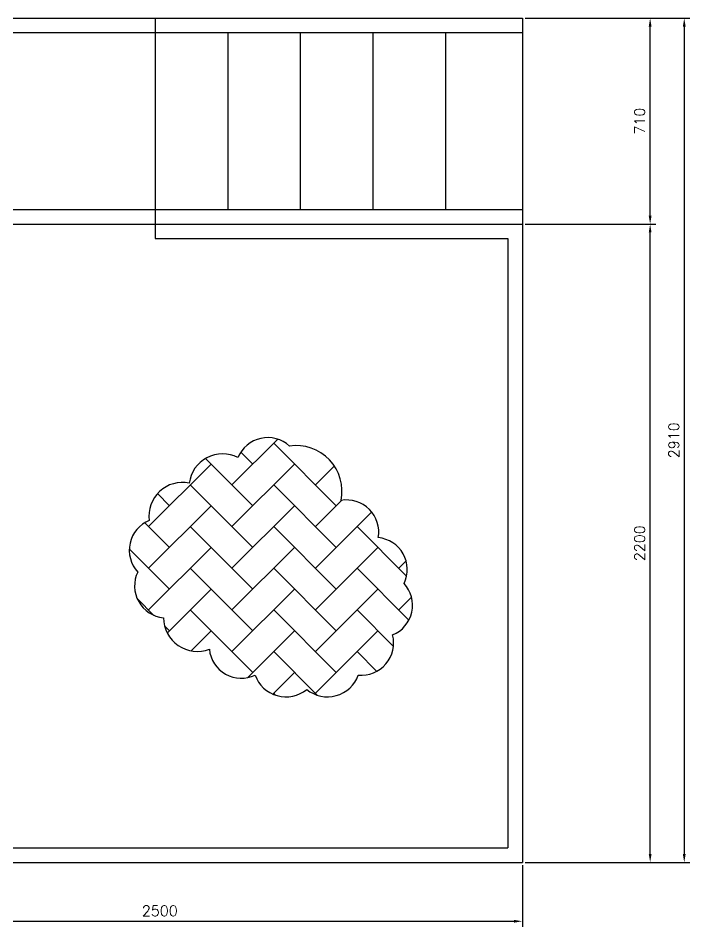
# Model space of a CAD drawing. Extents: x 0 to 24546, y -1194 to 5970.
# Drawn here: x 22231 to 24546, y 1617 to 4749 of the extents above; entities that cross this region are included whole.
import ezdxf

# ---------------------------------------------------------------- set-up
doc = ezdxf.new("R2010")
doc.units = 0
doc.header["$LTSCALE"] = 60
doc.layers.get('0').update_dxf_attribs({"linetype": 'CONTINUOUS'})
doc.layers.add('A', color=2, linetype='CONTINUOUS')
doc.styles.add('IUHS', font='txt.shx', dxfattribs={"bigfont": 'ciwhs.shx'})

msp = doc.modelspace()

# ---------------------------------------------------------------- hatches: boundary and pattern name
h = msp.add_hatch()
h.set_pattern_fill('AR-HBONE', color=256, style=0)
h.set_pattern_definition([(45, (8886.73, -164.21), (1e-14, 143.6841), [304.8, -101.6]), (135, (8958.57, -92.37), (1e-14, 143.6841), [304.8, -101.6])])
h.paths.add_polyline_path([(22889.8, 2574, 0.520567), (23047.7, 2485.2, 0.520567), (23225.4, 2435.9, 0.520567), (23403.1, 2485.2, 0.520567), (23521.6, 2623.4, 0.520567), (23561.1, 2801, 0.520567), (23472.2, 2958.8, 0.520567), (23343.9, 3087.1, 0.520567), (23166.2, 3274.6, 0.520567), (22988.5, 3235.1, 0.520567), (22820.7, 3146.3, 0.520567), (22682.5, 3018.1, 0.520567), (22643, 2840.4, 0.520567), (22731.8, 2682.6, 0.520567)])

# ---------------------------------------------------------------- linework, layer by layer
msp.add_lwpolyline([(23166.2, 3274.6, 0.520567), (22988.5, 3235.1, 0.520567), (22988.5, 3235.1, 0.520567), (22820.7, 3146.3, 0.520567), (22820.7, 3146.3, 0.520567), (22682.5, 3018.1, 0.520567), (22682.5, 3018.1, 0.520567), (22643, 2840.4, 0.520567), (22643, 2840.4, 0.520567), (22731.8, 2682.6, 0.520567), (22731.8, 2682.6, 0.520567), (22889.8, 2574, 0.520567), (22889.8, 2574, 0.520567), (23047.7, 2485.2, 0.520567), (23047.7, 2485.2, 0.520567), (23225.4, 2435.9, 0.520567), (23225.4, 2435.9, 0.520567), (23403.1, 2485.2, 0.520567), (23403.1, 2485.2, 0.520567), (23521.6, 2623.4, 0.520567), (23521.6, 2623.4, 0.520567), (23561.1, 2801, 0.520567), (23561.1, 2801, 0.520567), (23472.2, 2958.8, 0.520567), (23472.2, 2958.8, 0.520567), (23343.9, 3087.1, 0.520567), (23343.9, 3087.1, 0.520567)], format="xyb", close=True)
at = {"layer": 'A'}
for p, q in [((22053.4, 4749.5), (23969, 4749.5)), ((22703.4, 4749.5), (22703.4, 3989.5)), ((23969, 4749.5), (23969, 4039.5)), ((22053.4, 4699.5), (23969, 4699.5)), ((22953.4, 4699.5), (22953.4, 4089.5)), ((23203.4, 4699.5), (23203.4, 4089.5)), ((23453.4, 4699.5), (23453.4, 4089.5)), ((23703.4, 4699.5), (23703.4, 4089.5)), ((22053.4, 4089.5), (23969, 4089.5)), ((22053.4, 4039.5), (23969, 4039.5)), ((23969, 4039.5), (23969, 1839.5)), ((22703.4, 3989.5), (23919, 3989.5)), ((23919, 3989.5), (23919, 1889.5)), ((21519, 1889.5), (23919, 1889.5)), ((21469, 1839.5), (23969, 1839.5))]:
    msp.add_line(p, q, dxfattribs=at)
at = {"layer": 'A', "color": 1}
for p, q in [((23978.6, 4749.5), (24428.4, 4749.5)), ((23978.6, 4749.5), (24545.9, 4749.5)), ((24409.2, 4068.3), (24409.2, 4720.7)), ((24526.7, 4720.7), (24526.7, 1868.3)), ((23978.6, 4039.5), (24428.4, 4039.5)), ((23978.6, 4039.5), (24428.4, 4039.5)), ((24409.2, 1868.3), (24409.2, 4010.7)), ((23969, 1829.9), (23969, 1617.3)), ((23978.6, 1839.5), (24428.4, 1839.5)), ((23978.6, 1839.5), (24545.9, 1839.5)), ((21497.8, 1636.5), (23940.2, 1636.5))]:
    msp.add_line(p, q, dxfattribs=at)
for points in [[(24404.4, 4720.7), (24414, 4720.7), (24409.2, 4749.5)], [(24521.9, 4720.7), (24531.5, 4720.7), (24526.7, 4749.5)], [(24404.4, 4068.3), (24414, 4068.3), (24409.2, 4039.5)], [(24404.4, 4010.7), (24414, 4010.7), (24409.2, 4039.5)], [(24404.4, 1868.3), (24414, 1868.3), (24409.2, 1839.5)], [(24521.9, 1868.3), (24531.5, 1868.3), (24526.7, 1839.5)], [(23940.2, 1641.3), (23940.2, 1631.7), (23969, 1636.5)]]:
    msp.add_solid(points, dxfattribs=at)

# ---------------------------------------------------------------- texts
at = {"layer": 'A', "color": 4, "char_height": 36, "attachment_point": 5, "rotation": 90, "style": 'IUHS'}
for s, insert in [('\\A1;710', (24373.2, 4394.5)), ('\\A1;2910', (24490.7, 3294.5)), ('\\A1;2200', (24373.2, 2939.5))]:
    msp.add_mtext(s, dxfattribs=dict(at, insert=insert))
at = {"layer": 'A', "color": 4, "insert": (22719, 1672.5), "char_height": 36, "attachment_point": 5, "style": 'IUHS'}
msp.add_mtext('\\A1;2500', dxfattribs=at)

doc.saveas('drawing.dxf')
